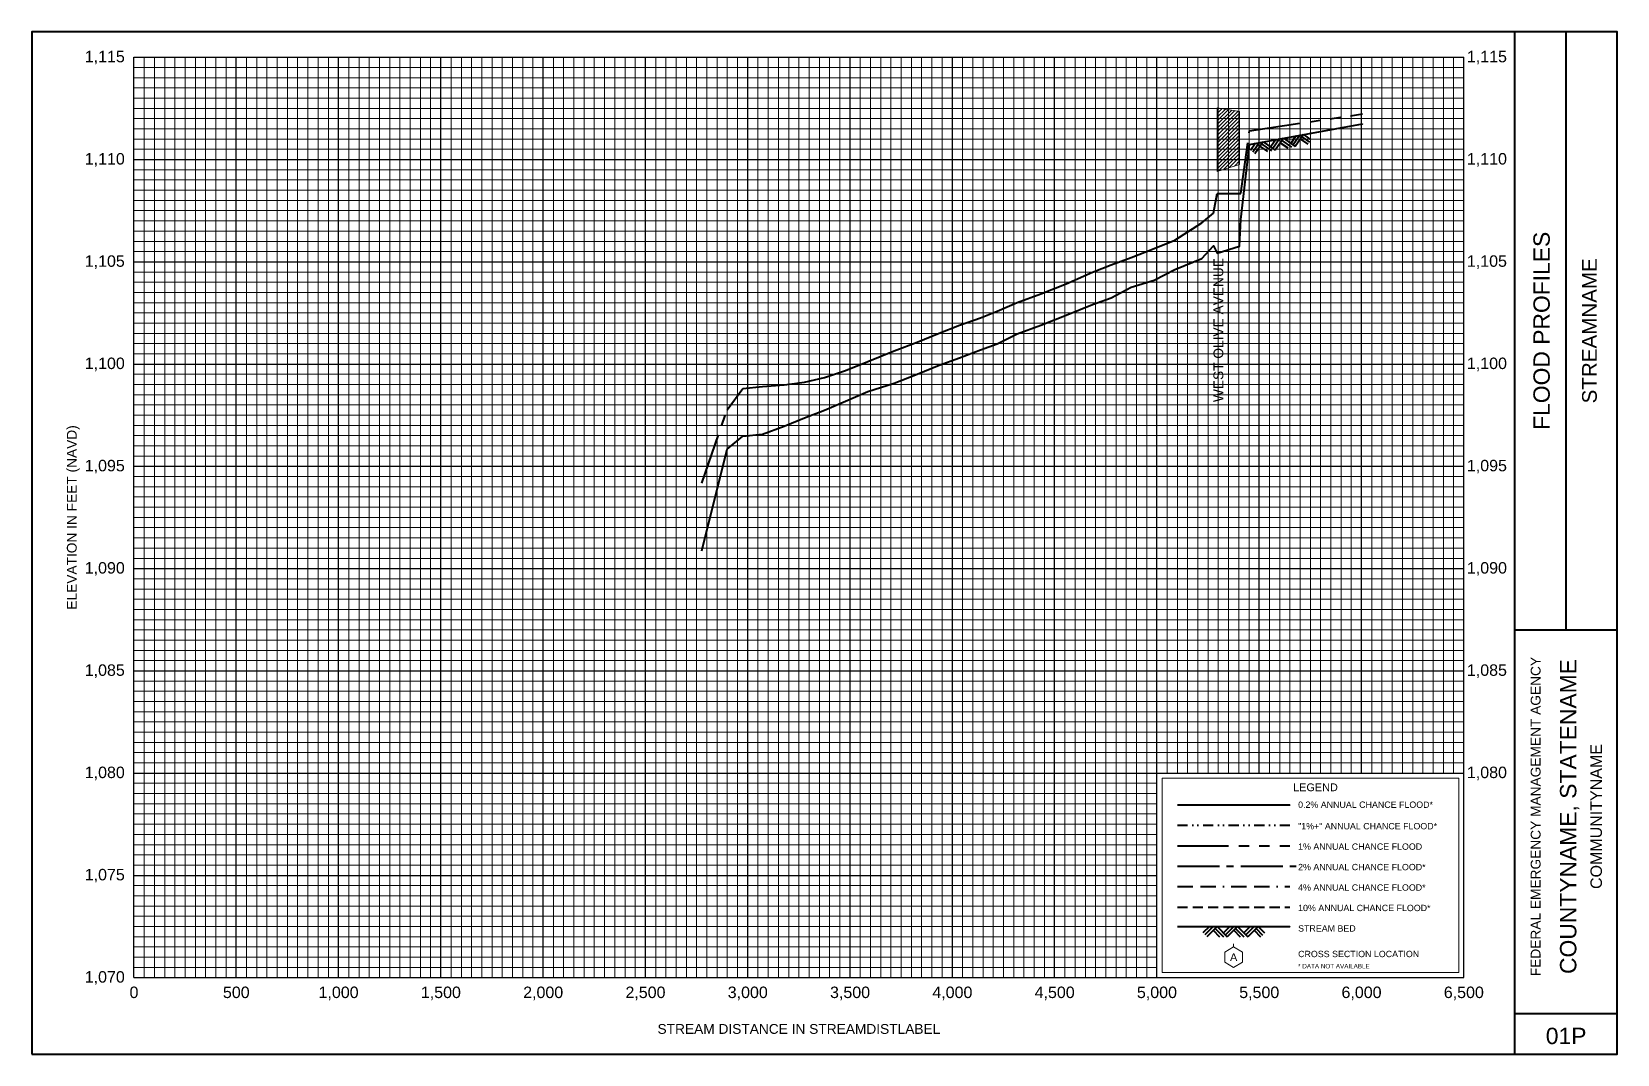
# Model space of a CAD drawing. Extents: x -500 to 7250, y -275 to 4725.
import ezdxf
from ezdxf.enums import TextEntityAlignment as Align

# ---------------------------------------------------------------- set-up
doc = ezdxf.new("R2010")
doc.units = 0
doc.header["$LTSCALE"] = 500
for name, pattern in [('BORDERX2', [3.5, 1, -0.5, 1, -0.5, 0, -0.5]), ('CENTER2', [1.125, 0.75, -0.125, 0.125, -0.125]), ('DIVIDE', [1.25, 0.5, -0.25, 0, -0.25, 0, -0.25]), ('HIDDEN', [0.375, 0.25, -0.125]), ('PHANTOM2', [1.25, 0.625, -0.125, 0.125, -0.125, 0.125, -0.125])]:
    doc.linetypes.add(name, pattern=pattern)
for name, color, linetype, lineweight in [('BORDERLINE', 7, 'CONTINUOUS', 40), ('CULVERT', 7, 'CONTINUOUS', 0), ('GRID_MAJOR', 7, 'CONTINUOUS', 30), ('GRID_MINOR', 7, 'CONTINUOUS', 5), ('GRIDS', 7, 'CONTINUOUS', 20), ('LEGEND_BOX', 7, 'CONTINUOUS', 20), ('LEGEND_XSEC', 7, 'CONTINUOUS', 20), ('ROCK', 5, 'CONTINUOUS', 40), ('STREAM', 5, 'CONTINUOUS', 40), ('TEXT', 7, 'CONTINUOUS', 25), ('WS10', 6, 'HIDDEN', 40), ('WS100', 2, 'PHANTOM2', 40), ('WS1PLUS', 1, 'DIVIDE', 40), ('WS25', 14, 'BORDERX2', 40), ('WS50', 143, 'CENTER2', 40), ('WS500', 4, 'CONTINUOUS', 40), ('XSECTEXTLINE', 7, 'CONTINUOUS', 25)]:
    doc.layers.add(name, color=color, linetype=linetype, lineweight=lineweight)
doc.styles.get("Standard").update_dxf_attribs({"font": 'arial.ttf'})

# ---------------------------------------------------------------- blocks, each defined once
blk = doc.blocks.new('BORDER')
at = {"layer": 'BORDERLINE', "transparency": 33554687}
blk.add_line((14, 3.4), (14, 9.25), dxfattribs=at)
blk.add_lwpolyline([(-1, -0.75), (14.5, -0.75), (14.5, 9.25), (-1, 9.25), (-1, -0.75)], close=True, dxfattribs=at)
for points in [[(13.5, -0.75), (13.5, 9.25)], [(13.5, 3.4), (14.5, 3.4)], [(13.5, -0.35), (14.5, -0.35)]]:
    blk.add_lwpolyline(points, dxfattribs=at)
at = {"layer": 'GRID_MAJOR', "linetype": 'Continuous', "transparency": 33554687}
for p, q in [((11, 2), (11, 9)), ((12, 2), (12, 9))]:
    blk.add_line(p, q, dxfattribs=at)
at = {"layer": 'GRID_MAJOR', "transparency": 33554687}
blk.add_line((0, 1), (10, 1), dxfattribs=at)
for points in [[(0, 0), (0, 9)], [(0, 9), (13, 9)], [(1, 0), (1, 9)], [(2, 0), (2, 9)], [(3, 0), (3, 9)], [(4, 0), (4, 9)], [(5, 0), (5, 9)], [(6, 0), (6, 9)], [(7, 0), (7, 9)], [(8, 0), (8, 9)], [(9, 0), (9, 9)], [(10, 0), (10, 9)], [(13, 0), (13, 9)], [(0, 7), (13, 7)], [(0, 6), (13, 6)], [(0, 5), (13, 5)], [(0, 4), (13, 4)], [(0, 3), (13, 3)], [(0, 2), (13, 2)], [(0, 0), (13, 0)]]:
    blk.add_lwpolyline(points, dxfattribs=at)
at = {"layer": 'GRID_MAJOR', "linetype": 'Continuous', "transparency": 33554687}
blk.add_lwpolyline([(0, 8), (13, 8)], dxfattribs=at)
at = {"layer": 'GRID_MINOR', "color": 8, "linetype": 'Continuous', "transparency": 33554687}
for points in [[(0.1, 0), (0.1, 9)], [(0.2, 0), (0.2, 9)], [(0.3, 0), (0.3, 9)], [(0.4, 0), (0.4, 9)], [(0.5, 0), (0.5, 9)], [(0.6, 0), (0.6, 9)], [(0.7, 0), (0.7, 9)], [(0.8, 0), (0.8, 9)], [(0.9, 0), (0.9, 9)], [(1.1, 0), (1.1, 9)], [(1.2, 0), (1.2, 9)], [(1.3, 0), (1.3, 9)], [(1.4, 0), (1.4, 9)], [(1.5, 0), (1.5, 9)], [(1.6, 0), (1.6, 9)], [(1.7, 0), (1.7, 9)], [(1.8, 0), (1.8, 9)], [(1.9, 0), (1.9, 9)], [(2.1, 0), (2.1, 9)], [(2.2, 0), (2.2, 9)], [(2.3, 0), (2.3, 9)], [(2.4, 0), (2.4, 9)], [(2.5, 0), (2.5, 9)], [(2.6, 0), (2.6, 9)], [(2.7, 0), (2.7, 9)], [(2.8, 0), (2.8, 9)], [(2.9, 0), (2.9, 9)], [(3.1, 0), (3.1, 9)], [(3.2, 0), (3.2, 9)], [(3.3, 0), (3.3, 9)], [(3.4, 0), (3.4, 9)], [(3.5, 0), (3.5, 9)], [(3.6, 0), (3.6, 9)], [(3.7, 0), (3.7, 9)], [(3.8, 0), (3.8, 9)], [(3.9, 0), (3.9, 9)], [(4.1, 0), (4.1, 9)], [(4.2, 0), (4.2, 9)], [(4.3, 0), (4.3, 9)], [(4.4, 0), (4.4, 9)], [(4.5, 0), (4.5, 9)], [(4.6, 0), (4.6, 9)], [(4.7, 0), (4.7, 9)], [(4.8, 0), (4.8, 9)], [(4.9, 0), (4.9, 9)], [(5.1, 0), (5.1, 9)], [(5.2, 0), (5.2, 9)], [(5.3, 0), (5.3, 9)], [(5.4, 0), (5.4, 9)], [(5.5, 0), (5.5, 9)], [(5.6, 0), (5.6, 9)], [(5.7, 0), (5.7, 9)], [(5.8, 0), (5.8, 9)], [(5.9, 0), (5.9, 9)], [(6.1, 0), (6.1, 9)], [(6.2, 0), (6.2, 9)], [(6.3, 0), (6.3, 9)], [(6.4, 0), (6.4, 9)], [(6.5, 0), (6.5, 9)], [(6.6, 0), (6.6, 9)], [(6.7, 0), (6.7, 9)], [(6.8, 0), (6.8, 9)], [(6.9, 0), (6.9, 9)], [(7.1, 0), (7.1, 9)], [(7.2, 0), (7.2, 9)], [(7.3, 0), (7.3, 9)], [(7.4, 0), (7.4, 9)], [(7.5, 0), (7.5, 9)], [(7.6, 0), (7.6, 9)], [(7.7, 0), (7.7, 9)], [(7.8, 0), (7.8, 9)], [(7.9, 0), (7.9, 9)], [(8.1, 0), (8.1, 9)], [(8.2, 0), (8.2, 9)], [(8.3, 0), (8.3, 9)], [(8.4, 0), (8.4, 9)], [(8.5, 0), (8.5, 9)], [(8.6, 0), (8.6, 9)], [(8.7, 0), (8.7, 9)], [(8.8, 0), (8.8, 9)], [(8.9, 0), (8.9, 9)], [(9.1, 0), (9.1, 9)], [(9.2, 0), (9.2, 9)], [(9.3, 0), (9.3, 9)], [(9.4, 0), (9.4, 9)], [(9.5, 0), (9.5, 9)], [(9.6, 0), (9.6, 9)], [(9.7, 0), (9.7, 9)], [(9.8, 0), (9.8, 9)], [(9.9, 0), (9.9, 9)], [(10.1, 2), (10.1, 9)], [(10.2, 2), (10.2, 9)], [(10.3, 2), (10.3, 9)], [(10.4, 2), (10.4, 9)], [(10.5, 2), (10.5, 9)], [(10.6, 2), (10.6, 9)], [(10.7, 2), (10.7, 9)], [(10.8, 2), (10.8, 9)], [(10.9, 2), (10.9, 9)], [(11.1, 2), (11.1, 9)], [(11.2, 2), (11.2, 9)], [(11.3, 2), (11.3, 9)], [(11.4, 2), (11.4, 9)], [(11.5, 2), (11.5, 9)], [(11.6, 2), (11.6, 9)], [(11.7, 2), (11.7, 9)], [(11.8, 2), (11.8, 9)], [(11.9, 2), (11.9, 9)], [(12.1, 2), (12.1, 9)], [(12.2, 2), (12.2, 9)], [(12.3, 2), (12.3, 9)], [(12.4, 2), (12.4, 9)], [(12.5, 2), (12.5, 9)], [(12.6, 2), (12.6, 9)], [(12.7, 2), (12.7, 9)], [(12.8, 2), (12.8, 9)], [(12.9, 2), (12.9, 9)], [(0, 8.9), (13, 8.9)], [(0, 8.8), (13, 8.8)], [(0, 8.7), (13, 8.7)], [(0, 8.6), (13, 8.6)], [(0, 8.5), (13, 8.5)], [(0, 8.4), (13, 8.4)], [(0, 8.3), (13, 8.3)], [(0, 8.2), (13, 8.2)], [(0, 8.1), (13, 8.1)], [(0, 7.9), (13, 7.9)], [(0, 7.8), (13, 7.8)], [(0, 7.7), (13, 7.7)], [(0, 7.6), (13, 7.6)], [(0, 7.5), (13, 7.5)], [(0, 7.4), (13, 7.4)], [(0, 7.3), (13, 7.3)], [(0, 7.2), (13, 7.2)], [(0, 7.1), (13, 7.1)], [(0, 6.9), (13, 6.9)], [(0, 6.8), (13, 6.8)], [(0, 6.7), (13, 6.7)], [(0, 6.6), (13, 6.6)], [(0, 6.5), (13, 6.5)], [(0, 6.4), (13, 6.4)], [(0, 6.3), (13, 6.3)], [(0, 6.2), (13, 6.2)], [(0, 6.1), (13, 6.1)], [(0, 5.9), (13, 5.9)], [(0, 5.8), (13, 5.8)], [(0, 5.7), (13, 5.7)], [(0, 5.6), (13, 5.6)], [(0, 5.5), (13, 5.5)], [(0, 5.4), (13, 5.4)], [(0, 5.3), (13, 5.3)], [(0, 5.2), (13, 5.2)], [(0, 5.1), (13, 5.1)], [(0, 4.9), (13, 4.9)], [(0, 4.8), (13, 4.8)], [(0, 4.7), (13, 4.7)], [(0, 4.6), (13, 4.6)], [(0, 4.5), (13, 4.5)], [(0, 4.4), (13, 4.4)], [(0, 4.3), (13, 4.3)], [(0, 4.2), (13, 4.2)], [(0, 4.1), (13, 4.1)], [(0, 3.9), (13, 3.9)], [(0, 3.8), (13, 3.8)], [(0, 3.7), (13, 3.7)], [(0, 3.6), (13, 3.6)], [(0, 3.5), (13, 3.5)], [(0, 3.4), (13, 3.4)], [(0, 3.3), (13, 3.3)], [(0, 3.2), (13, 3.2)], [(0, 3.1), (13, 3.1)], [(0, 2.9), (13, 2.9)], [(0, 2.8), (13, 2.8)], [(0, 2.7), (13, 2.7)], [(0, 2.6), (13, 2.6)], [(0, 2.5), (13, 2.5)], [(0, 2.4), (13, 2.4)], [(0, 2.3), (13, 2.3)], [(0, 2.2), (13, 2.2)], [(0, 2.1), (13, 2.1)], [(0, 1.9), (10, 1.9)], [(0, 1.8), (10, 1.8)], [(0, 1.7), (10, 1.7)], [(0, 1.6), (10, 1.6)], [(0, 1.5), (10, 1.5)], [(0, 1.4), (10, 1.4)], [(0, 1.3), (10, 1.3)], [(0, 1.2), (10, 1.2)], [(0, 1.1), (10, 1.1)], [(0, 0.9), (10, 0.9)], [(0, 0.8), (10, 0.8)], [(0, 0.7), (10, 0.7)], [(0, 0.6), (10, 0.6)], [(0, 0.5), (10, 0.5)], [(0, 0.4), (10, 0.4)], [(0, 0.3), (10, 0.3)], [(0, 0.2), (10, 0.2)], [(0, 0.1), (10, 0.1)]]:
    blk.add_lwpolyline(points, dxfattribs=at)
blk = doc.blocks.new('ROCK', base_point=(0.312992, 0.001282))
at = {"layer": 'ROCK', "color": 5, "transparency": 33554687}
for p, q in [((0.375301, 0.001282), (0.312992, -0.061027)), ((0.412987, 0.001282), (0.331835, -0.07987)), ((0.450728, 0.001282), (0.350678, -0.098768)), ((0.450728, 0.001282), (0.550778, -0.098768)), ((0.575401, 0.001282), (0.513092, -0.061027)), ((0.613087, 0.001282), (0.531935, -0.07987)), ((0.650828, 0.001282), (0.550778, -0.098768)), ((0.650828, 0.001282), (0.750878, -0.098768)), ((0.775501, 0.001282), (0.713192, -0.061027)), ((0.813187, 0.001282), (0.732035, -0.07987)), ((0.850928, 0.001282), (0.750878, -0.098768)), ((0.850928, 0.001282), (0.913234, -0.06103)), ((0.413042, -0.036404), (0.475407, -0.098768)), ((0.431885, -0.017561), (0.513092, -0.098768)), ((0.613142, -0.036404), (0.675507, -0.098768)), ((0.631985, -0.017561), (0.713192, -0.098768)), ((0.813242, -0.036404), (0.875607, -0.098768)), ((0.832085, -0.017561), (0.895905, -0.08317))]:
    blk.add_line(p, q, dxfattribs=at)

msp = doc.modelspace()

# ---------------------------------------------------------------- hatches: boundary and pattern name
at = {"layer": 'CULVERT'}
h = msp.add_hatch(dxfattribs=at)
h.set_pattern_fill('ANSI31', color=9, scale=4, style=0, pattern_type=2)
h.paths.add_polyline_path([(5294.3, 4042), (5294.3, 4353.1), (5404.3, 4335.6), (5404.3, 4076)], flags=0)

# ---------------------------------------------------------------- linework, layer by layer
at = {"layer": 'CULVERT', "transparency": 33554687}
msp.add_lwpolyline([(5294.3, 4042), (5294.3, 4353.1), (5404.3, 4335.6), (5404.3, 4076)], close=True, dxfattribs=at)
at = {"layer": 'LEGEND_BOX', "color": 0, "ltscale": 0.8, "transparency": 33554687}
msp.add_lwpolyline([(5025, 1075), (5025, 125), (6475, 125), (6475, 1075), (5025, 1075), (5025, 1075)], dxfattribs=at)
at = {"layer": 'LEGEND_XSEC', "color": 0, "transparency": 33554687}
msp.add_lwpolyline([(5375, 250), (5331.7, 225), (5331.7, 175), (5375, 150), (5418.3, 175), (5418.3, 225), (5375, 250), (5375, 265), (5375, 265)], dxfattribs=at)
at = {"layer": 'STREAM', "color": 5, "transparency": 33554687}
msp.add_lwpolyline([(2775, 2186), (2898.7, 2683), (2976.7, 2748), (3072.3, 2757), (3178.6, 2796), (3276.8, 2837), (3374.6, 2875), (3477.2, 2918), (3587.3, 2966), (3716.3, 3006), (3828, 3050), (3936.1, 3095), (4035.1, 3130), (4137, 3169), (4219.8, 3199), (4317.6, 3247), (4432.6, 3290), (4557.1, 3339), (4685.6, 3391), (4775.7, 3424), (4873.3, 3476), (4986.6, 3510), (5088.1, 3562), (5219.6, 3616), (5276.8, 3678), (5294.3, 3642), (5404.3, 3676), (5409.3, 3807), (5451.8, 4174), (6004.1, 4274), (6004.1, 4274)], dxfattribs=at)
at = {"layer": 'STREAM', "color": 5, "ltscale": 0.4, "transparency": 33554687}
msp.add_lwpolyline([(5100, 350), (5650, 350), (5650, 350)], dxfattribs=at)
at = {"layer": 'WS10', "color": 6, "ltscale": 0.4, "transparency": 33554687}
msp.add_lwpolyline([(5100, 445), (5650, 445), (5650, 445)], dxfattribs=at)
at = {"layer": 'WS100', "color": 2, "ltscale": 0.8, "transparency": 33554687}
for points in [[(2775, 2517), (2898.7, 2876.8), (2976.7, 2980.3), (3072.3, 2990.8), (3178.6, 2997.8), (3276.8, 3010.9), (3374.6, 3034.4), (3477.2, 3068), (3587.3, 3112.3), (3716.3, 3164.7), (3828, 3206.5), (3936.1, 3250.2), (4035.1, 3289.6), (4137, 3326), (4219.8, 3358.1), (4317.6, 3401.1), (4432.6, 3443.3), (4557.1, 3492.7), (4685.6, 3548.8), (4775.7, 3585.5), (4873.3, 3621), (4986.6, 3665.2), (5088.1, 3706.4), (5219.6, 3791.2), (5276.8, 3838.2), (5294.3, 3933.7), (5404.3, 3933.7), (5409.3, 3933.7), (5451.8, 4241.1), (6004.1, 4322.8), (6004.1, 4322.8)], [(5100, 745), (5650, 745), (5650, 745)]]:
    msp.add_lwpolyline(points, dxfattribs=at)
at = {"layer": 'WS1PLUS', "color": 1, "ltscale": 0.2, "transparency": 33554687}
msp.add_lwpolyline([(5100, 845), (5650, 845), (5650, 845)], dxfattribs=at)
at = {"layer": 'WS25', "color": 14, "ltscale": 0.15, "transparency": 33554687}
msp.add_lwpolyline([(5100, 545), (5650, 545), (5650, 545)], dxfattribs=at)
at = {"layer": 'WS50', "color": 143, "ltscale": 0.55, "transparency": 33554687}
msp.add_lwpolyline([(5100, 645), (5680, 645), (5680, 645)], dxfattribs=at)
at = {"layer": 'WS500', "color": 4, "ltscale": 0.8, "transparency": 33554687}
msp.add_lwpolyline([(5100, 945), (5650, 945), (5650, 945)], dxfattribs=at)
at = {"layer": 'XSECTEXTLINE', "color": 0, "transparency": 33554687}
msp.add_lwpolyline([(5349.3, 3100.2), (5349.3, 3600.2), (5349.3, 3600.2)], dxfattribs=at)

# ---------------------------------------------------------------- block references
at = {"layer": 'GRIDS', "transparency": 33554687, "xscale": 500, "yscale": 500, "zscale": 500}
msp.add_blockref('BORDER', (0, 100), dxfattribs=at)
at = {"layer": 'ROCK', "color": 5, "transparency": 33554687, "xscale": 500, "yscale": 500, "zscale": 500, "rotation": 10.2643}
msp.add_blockref('ROCK', (5451.8, 4174), dxfattribs=at)
at = {"layer": 'ROCK', "color": 5, "transparency": 33554687, "xscale": 500, "yscale": 500, "zscale": 500}
msp.add_blockref('ROCK', (5225, 350), dxfattribs=at)

# ---------------------------------------------------------------- texts
at = {"layer": 'TEXT', "color": 0, "transparency": 33554687}
for s, p in [('1,115', (-45, 4575.5)), ('1,110', (-45, 4075.5)), ('1,105', (-45, 3575.5)), ('1,100', (-45, 3075.5)), ('1,095', (-45, 2575.5)), ('1,090', (-45, 2075.5)), ('1,085', (-45, 1575.5)), ('1,080', (-45, 1075.5)), ('1,075', (-45, 575.5)), ('1,070', (-45, 75.5))]:
    msp.add_text(s, height=56, dxfattribs=at).set_placement(p, align=Align.RIGHT)
for s, p in [('1,115', (6515, 4575.5)), ('1,110', (6515, 4075.5)), ('1,105', (6515, 3575.5)), ('1,100', (6515, 3075.5)), ('1,095', (6515, 2575.5)), ('1,090', (6515, 2075.5)), ('1,085', (6515, 1575.5)), ('1,080', (6515, 1075.5))]:
    msp.add_text(s, height=56, dxfattribs=at).set_placement(p)
at = {"layer": 'TEXT', "transparency": 33554687}
for s, height, p in [('FLOOD PROFILES', 80, (6920, 3262.5)), ('WEST OLIVE AVENUE', 48, (5324.3, 3266.1)), ('STREAMNAME', 72, (7150, 3262.5)), ('ELEVATION IN FEET (NAVD)', 48, (-280, 2350)), ('FEDERAL EMERGENCY MANAGEMENT AGENCY', 48, (6875, 887.5)), ('COUNTYNAME, STATENAME', 80, (7050, 887.5)), ('COMMUNITYNAME', 56, (7175, 887.5))]:
    msp.add_text(s, height=height, rotation=90, dxfattribs=at).set_placement(p, align=Align.CENTER)
msp.add_text('LEGEND', height=38, dxfattribs=at).set_placement((5775, 1000), align=Align.BOTTOM_CENTER)
for s, height, p in [('0.2% ANNUAL CHANCE FLOOD*', 31, (5690, 930)), ('"1%+" ANNUAL CHANCE FLOOD*', 31, (5690, 825)), ('1% ANNUAL CHANCE FLOOD', 31, (5690, 725)), ('2% ANNUAL CHANCE FLOOD*', 31, (5690, 625)), ('4% ANNUAL CHANCE FLOOD*', 31, (5690, 525)), ('10% ANNUAL CHANCE FLOOD*', 31, (5690, 425)), ('STREAM BED', 31, (5690, 325)), ('* DATA NOT AVAILABLE', 22, (5690, 145)), ('CROSS SECTION LOCATION', 31, (5690, 200))]:
    msp.add_text(s, height=height, dxfattribs=at).set_placement(p)
msp.add_text('A', height=38, dxfattribs=at).set_placement((5375, 200), align=Align.MIDDLE)
for s, height, p in [('0', 56, (0, 0)), ('500', 56, (500, 0)), ('1,000', 56, (1000, 0)), ('1,500', 56, (1500, 0)), ('2,000', 56, (2000, 0)), ('2,500', 56, (2500, 0)), ('3,000', 56, (3000, 0)), ('3,500', 56, (3500, 0)), ('4,000', 56, (4000, 0)), ('4,500', 56, (4500, 0)), ('5,000', 56, (5000, 0)), ('5,500', 56, (5500, 0)), ('6,000', 56, (6000, 0)), ('6,500', 56, (6500, 0)), ('STREAM DISTANCE IN STREAMDISTLABEL', 48, (3250, -175)), ('01P', 80, (7000, -225))]:
    msp.add_text(s, height=height, dxfattribs=at).set_placement(p, align=Align.CENTER)

doc.saveas('drawing.dxf')
